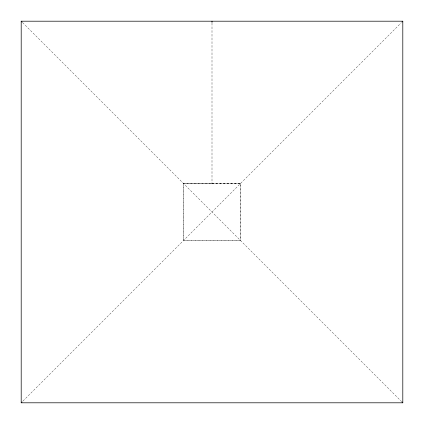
<?xml version="1.0" encoding="UTF-8"?>
<svg xmlns="http://www.w3.org/2000/svg" width="424" height="424" viewBox="0 0 424 424"><rect width="100%" height="100%" fill="white"/><g stroke="black" fill="none" stroke-linecap="round" stroke-linejoin="round"><path stroke-width="0.32" stroke-dasharray="2.12 1.59" d="M22.965 401.035L401.035 22.965M212 183.184L240.355 183.645L240.355 240.355L183.645 240.355L183.645 183.645L212 183.184L240.62 183.38L240.62 240.62L183.38 240.62L183.38 183.38L240.62 183.38M183.645 183.645L212 183.38M22.605 22.605L401.396 401.396M212 23.055L212 183.645"/><path stroke-width="0.64" d="M21.2 402.8L402.8 402.8L402.8 21.2L21.2 21.2L21.2 402.8L22.085 401.915M401.915 22.085L402.8 21.2M21.2 21.2L22.085 22.085M401.915 401.915L402.8 402.8M212 21.2L212 22.435"/></g></svg>
